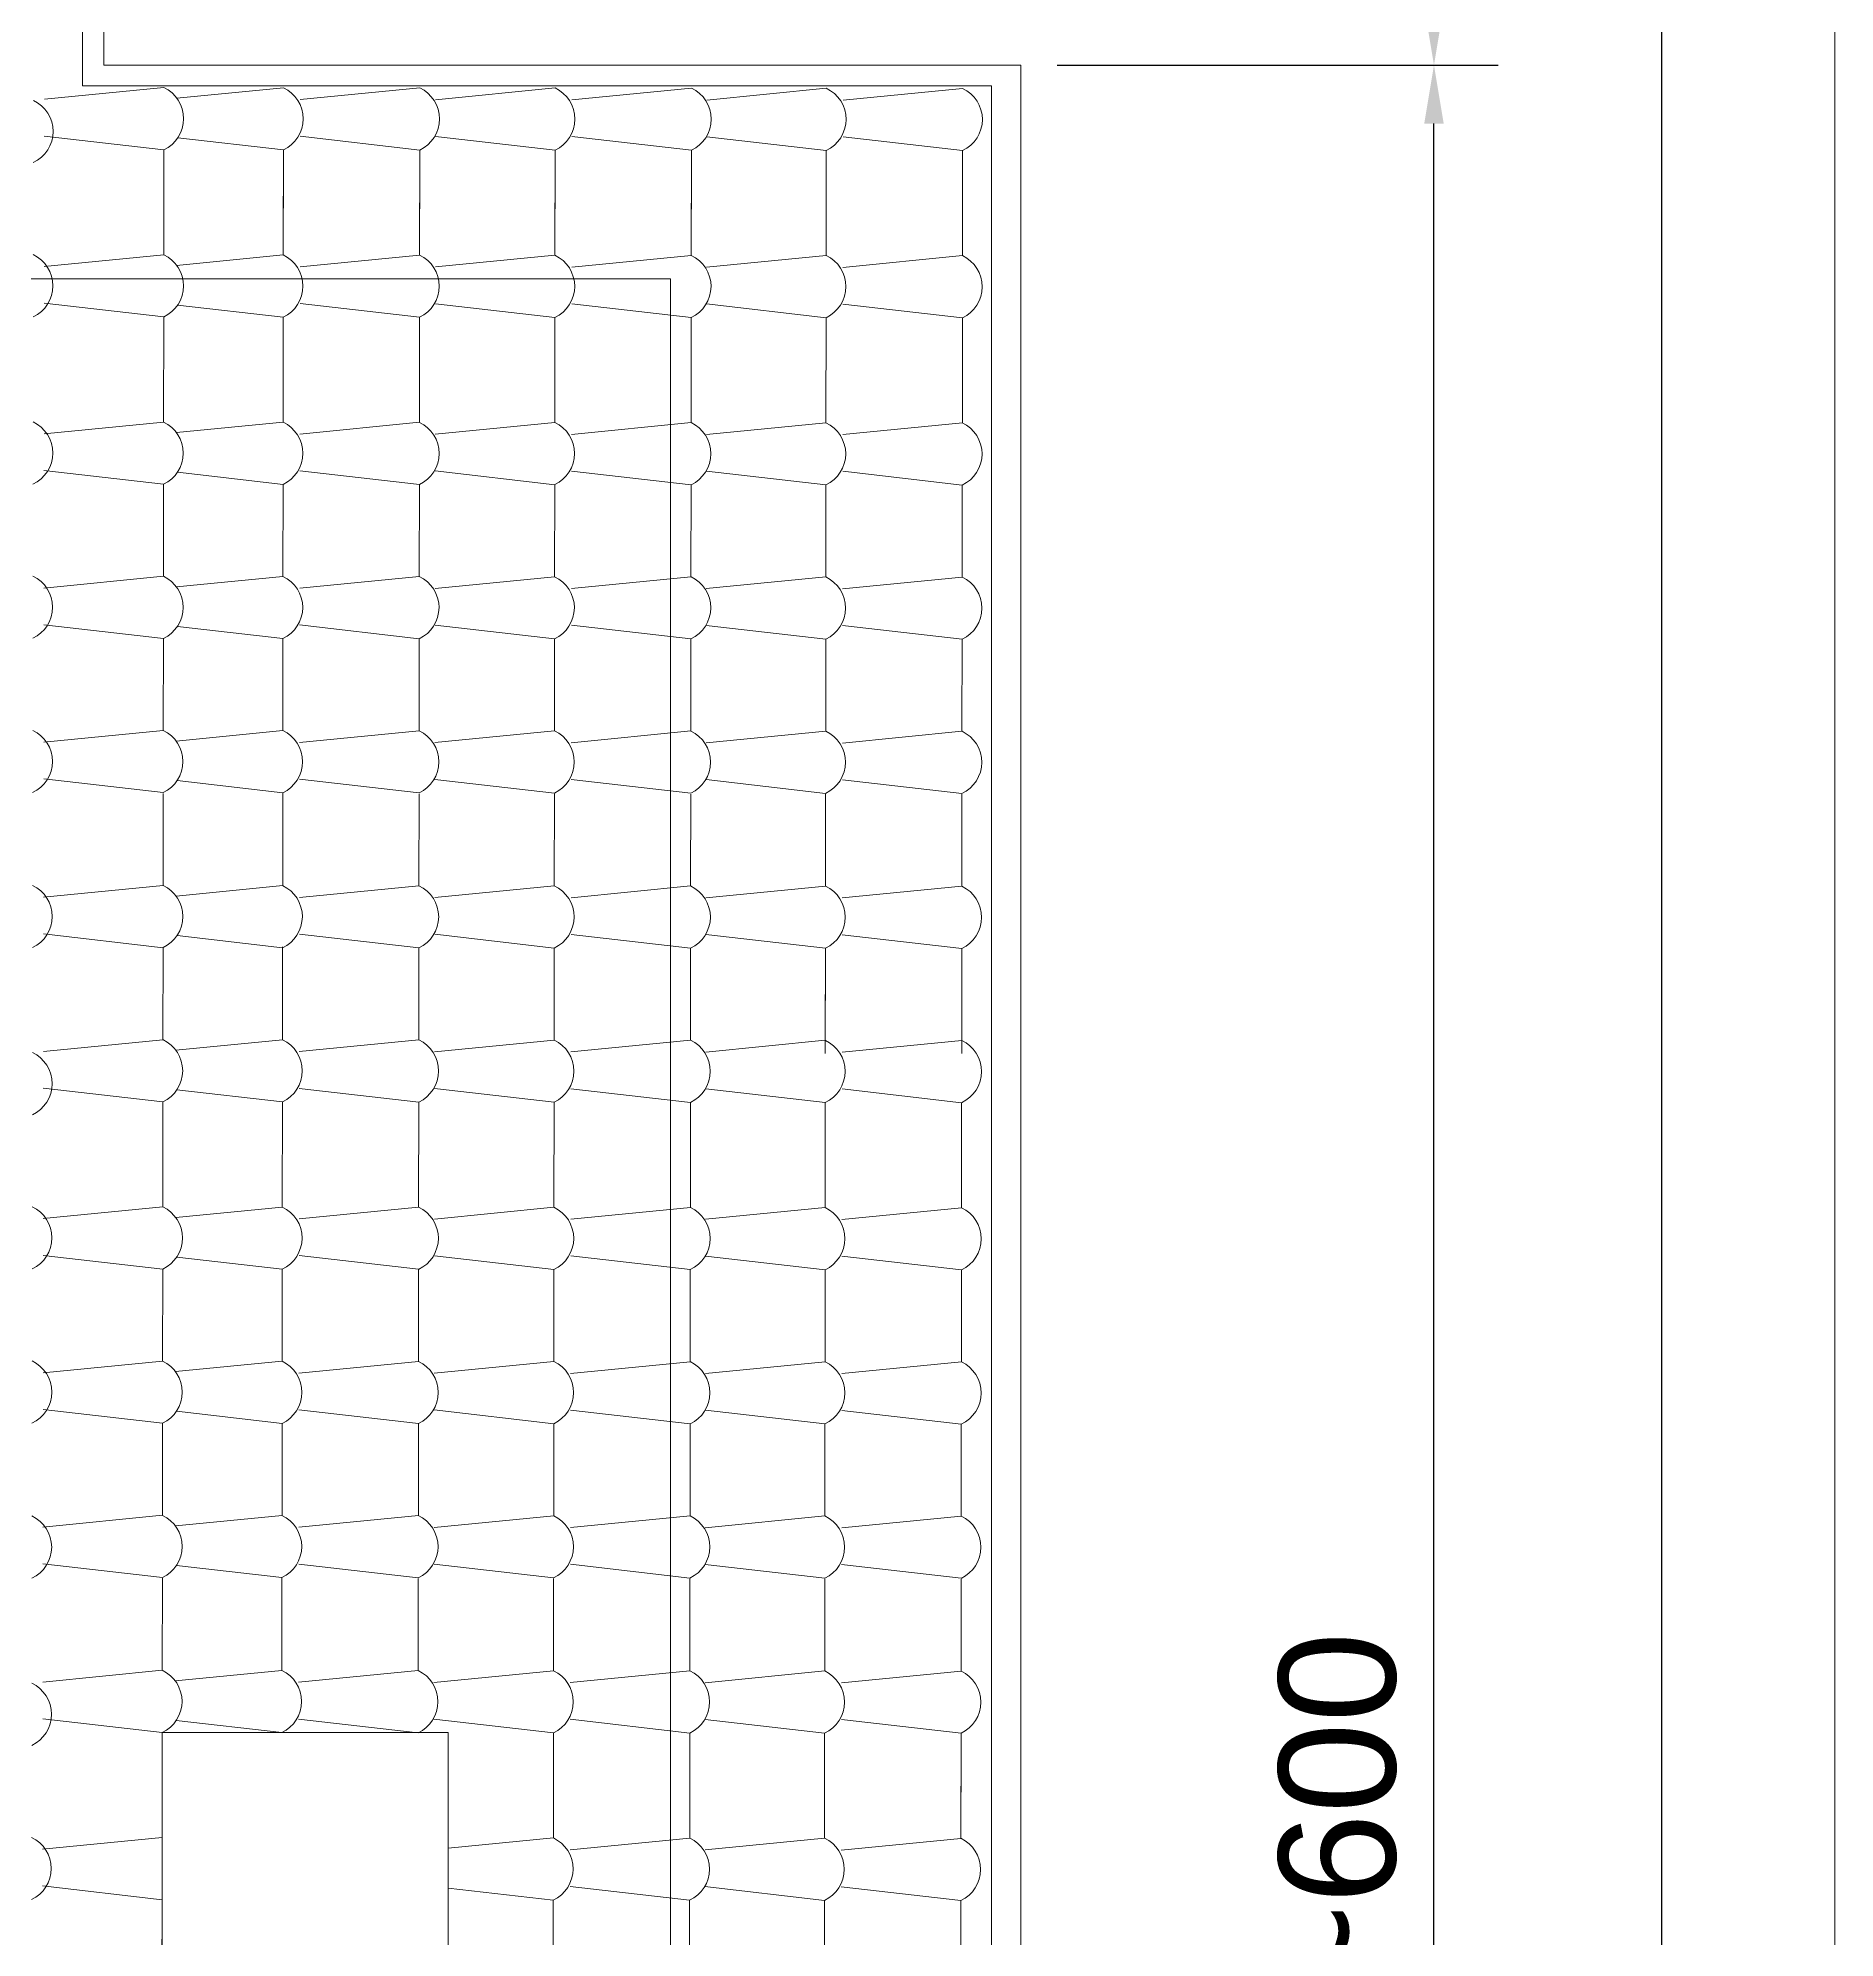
# Model space of a CAD drawing. Header units: millimetres. Extents: x -2768 to 386734, y -140 to 258833.
# Drawn here: x 231690 to 234767, y 141869 to 145122 of the extents above; entities that cross this region are included whole.
import ezdxf

# ---------------------------------------------------------------- set-up
doc = ezdxf.new("R2010")
doc.units = ezdxf.units.MM
doc.header["$PDMODE"] = 32
doc.linetypes.add('HIDDEN', pattern=[9.525, 6.35, -3.175])
for name, color, linetype, lineweight in [('muri nascosti', 7, 'HIDDEN', 20), ('PROIEZIONI', 145, 'Continuous', 5), ('TETTO', 6, 'Continuous', 20), ('TRATTEGGIO_tetto', 1, 'Continuous', 0), ('VARIE', 4, 'Continuous', 13)]:
    doc.layers.add(name, color=color, linetype=linetype, lineweight=lineweight)
doc.styles.get("Standard").update_dxf_attribs({"font": 'arial.ttf'})
doc.dimstyles.new('Annotativa', dxfattribs={"dimscale": 0, "dimtxt": 2.5, "dimasz": 2.5, "dimexe": 1.25, "dimexo": 0.625, "dimtad": 1, "dimtxsty": 'Standard', "dimcen": 2.5, "dimadec": 0, "dimazin": 0, "dimtfac": 1, "dimtmove": 0, "dimatfit": 3, "dimfxl": 1, "dimarcsym": 0})

# ---------------------------------------------------------------- blocks, each defined once
blk = doc.blocks.new('*D1300')
at = {"layer": 'Defpoints', "color": 0}
for p in [(233373.1, 147931.9), (214478.5, 145095.9), (233373.1, 145076)]:
    blk.add_point(p, dxfattribs=at)
at = {"layer": 'VARIE', "color": 0, "lineweight": -2, "ltscale": 0.13}
for p, q in [((214478.5, 145158.4), (214478.5, 148041.9)), ((233373.1, 145138.5), (233373.1, 148041.9)), ((214578.5, 147931.9), (233273.1, 147931.9))]:
    blk.add_line(p, q, dxfattribs=at)
at = {"layer": 'VARIE', "color": 0}
for points in [[(214578.5, 147948.6), (214578.5, 147915.3), (214478.5, 147931.9)], [(233273.1, 147915.3), (233273.1, 147948.6), (233373.1, 147931.9)]]:
    blk.add_solid(points, dxfattribs=at)
at = {"layer": 'VARIE', "color": 0, "linetype": 'ByBlock', "lineweight": 9, "ltscale": 0.13, "insert": (223925.8, 148096.5), "char_height": 200, "attachment_point": 5}
blk.add_mtext('~1900', dxfattribs=at)
blk = doc.blocks.new('*D1307')
at = {"layer": 'Defpoints', "color": 0}
for p in [(231803.1, 145709.9), (233373.1, 145076), (234080.5, 145076)]:
    blk.add_point(p, dxfattribs=at)
at = {"layer": 'VARIE', "color": 0, "lineweight": -2, "ltscale": 0.13}
for p, q in [((231865.6, 145709.9), (234190.5, 145709.9)), ((234080.5, 145609.9), (234080.5, 145176)), ((233435.6, 145076), (234190.5, 145076))]:
    blk.add_line(p, q, dxfattribs=at)
at = {"layer": 'VARIE', "color": 0}
for points in [[(234097.1, 145609.9), (234063.8, 145609.9), (234080.5, 145709.9)], [(234063.8, 145176), (234097.1, 145176), (234080.5, 145076)]]:
    blk.add_solid(points, dxfattribs=at)
at = {"layer": 'VARIE', "color": 0, "linetype": 'ByBlock', "lineweight": 9, "ltscale": 0.13, "insert": (233915.9, 145390.1), "char_height": 200, "attachment_point": 5, "rotation": 90}
blk.add_mtext('65', dxfattribs=at)
blk = doc.blocks.new('*D1309')
at = {"layer": 'Defpoints', "color": 0}
for p in [(233435.6, 145076), (234080.5, 145076), (233373.1, 139082.3)]:
    blk.add_point(p, dxfattribs=at)
at = {"layer": 'VARIE', "color": 0, "lineweight": -2, "ltscale": 0.13}
for p, q in [((233498.1, 145076), (234190.5, 145076)), ((234080.5, 139182.3), (234080.5, 144976)), ((233435.6, 139082.3), (234190.5, 139082.3))]:
    blk.add_line(p, q, dxfattribs=at)
at = {"layer": 'VARIE', "color": 0}
for points in [[(234097.1, 144976), (234063.8, 144976), (234080.5, 145076)], [(234063.8, 139182.3), (234097.1, 139182.3), (234080.5, 139082.3)]]:
    blk.add_solid(points, dxfattribs=at)
at = {"layer": 'VARIE', "color": 0, "linetype": 'ByBlock', "lineweight": 9, "ltscale": 0.13, "insert": (233915.9, 142079.1), "char_height": 200, "attachment_point": 5, "rotation": 90}
blk.add_mtext('~600', dxfattribs=at)
blk = doc.blocks.new('*D1318')
at = {"layer": 'Defpoints', "color": 0}
for p in [(231865.6, 145709.9), (234470.5, 145709.9), (234285.8, 134587.5)]:
    blk.add_point(p, dxfattribs=at)
at = {"layer": 'VARIE', "color": 0, "lineweight": -2, "ltscale": 0.13}
for p, q in [((231928.1, 145709.9), (234580.5, 145709.9)), ((234470.5, 134687.5), (234470.5, 145609.9)), ((234348.3, 134587.5), (234580.5, 134587.5))]:
    blk.add_line(p, q, dxfattribs=at)
at = {"layer": 'VARIE', "color": 0}
for points in [[(234487.1, 145609.9), (234453.8, 145609.9), (234470.5, 145709.9)], [(234453.8, 134687.5), (234487.1, 134687.5), (234470.5, 134587.5)]]:
    blk.add_solid(points, dxfattribs=at)
at = {"layer": 'VARIE', "color": 0, "linetype": 'ByBlock', "lineweight": 9, "ltscale": 0.13, "insert": (234305.9, 140148.7), "char_height": 200, "attachment_point": 5, "rotation": 90}
blk.add_mtext('~1115', dxfattribs=at)

msp = doc.modelspace()

# ---------------------------------------------------------------- linework, layer by layer
at = {"layer": 'muri nascosti', "linetype": 'HIDDEN', "ltscale": 0.13}
for p, q in [((215073.1, 144709.9), (232773.1, 144709.9)), ((232773.1, 144709.9), (232773.1, 139309.9))]:
    msp.add_line(p, q, dxfattribs=at)
at = {"layer": 'PROIEZIONI'}
for p, q in [((231766.6, 145672.2), (231766.6, 145040.8)), ((231766.6, 145040.8), (233323.1, 145040.8)), ((233323.1, 145040.8), (233323.1, 139136.2))]:
    msp.add_line(p, q, dxfattribs=at)
at = {"layer": 'TETTO'}
for p, q in [((231803.1, 145709.9), (231803.1, 145076)), ((231803.1, 145076), (233373.1, 145076)), ((233373.1, 145076), (233373.1, 139082.3))]:
    msp.add_line(p, q, dxfattribs=at)
msp.add_lwpolyline([(231903.1, 142221.3), (231903.1, 141754.7), (232392.9, 141754.7), (232392.9, 142221.3)], close=True, dxfattribs=at)
at = {"layer": 'TRATTEGGIO_tetto'}
for p, q in [((231701.3, 145017.5), (231906, 145037.6)), ((231928.1, 145019.5), (232110.6, 145037.4)), ((232139.4, 145017.1), (232344.1, 145037.1)), ((232371.1, 145016.8), (232575.8, 145036.9)), ((232604.5, 145016.6), (232809.2, 145036.7)), ((232835.4, 145016.3), (233040.1, 145036.4)), ((233068.8, 145016.1), (233273.5, 145036.2)), ((231701.2, 144954.6), (231905.9, 144931.1)), ((232139.3, 144954.2), (232343.9, 144930.7)), ((232371, 144953.9), (232575.7, 144930.4)), ((231905.7, 144751.2), (231905.9, 144931.1)), ((231929.8, 144951.7), (232110.5, 144930.9)), ((232110.3, 144751), (232110.5, 144930.9)), ((232110.4, 144773.4), (232110.5, 144930.9)), ((232343.8, 144750.8), (232343.9, 144930.7)), ((232575.5, 144750.6), (232575.7, 144930.4)), ((232604.5, 144953.7), (232809.1, 144930.2)), ((232808.9, 144750.3), (232809.1, 144930.2)), ((232835.3, 144953.5), (233040, 144929.9)), ((233039.8, 144750.1), (233040, 144929.9)), ((233068.8, 144953.2), (233273.4, 144929.7)), ((233273.2, 144749.9), (233273.4, 144929.7)), ((231905.7, 144751.2), (231905.8, 144908.8)), ((232110.3, 144751), (232110.5, 144909.9)), ((232343.8, 144750.8), (232343.9, 144908.3)), ((232575.5, 144750.6), (232575.7, 144908.1)), ((232808.9, 144750.3), (232809.1, 144907.9)), ((233039.8, 144750.1), (233040, 144907.6)), ((233273.2, 144749.9), (233273.4, 144907.4)), ((231701, 144731.2), (231905.7, 144751.2)), ((231927.8, 144733.1), (232110.3, 144751)), ((232139.1, 144730.7), (232343.8, 144750.8)), ((232370.8, 144730.5), (232575.5, 144750.6)), ((232604.2, 144730.2), (232808.9, 144750.3)), ((232835.1, 144730), (233039.8, 144750.1)), ((233068.5, 144729.8), (233273.2, 144749.9)), ((231700.9, 144668.3), (231905.6, 144644.8)), ((231929.5, 144665.3), (232110.2, 144644.6)), ((232139, 144667.8), (232343.7, 144644.3)), ((232370.7, 144667.6), (232575.4, 144644.1)), ((232604.2, 144667.4), (232808.8, 144643.8)), ((232835, 144667.1), (233039.7, 144643.6)), ((233068.5, 144666.9), (233273.1, 144643.4)), ((231905.4, 144464.9), (231905.6, 144644.8)), ((232110.1, 144464.7), (232110.2, 144644.6)), ((232343.5, 144464.5), (232343.7, 144644.3)), ((232575.2, 144464.2), (232575.4, 144644.1)), ((232808.7, 144464), (232808.8, 144643.8)), ((233039.5, 144463.8), (233039.7, 144643.6)), ((233273, 144463.5), (233273.1, 144643.4)), ((231700.7, 144444.8), (231905.4, 144464.9)), ((231927.5, 144446.8), (232110.1, 144464.7)), ((232138.8, 144444.4), (232343.5, 144464.5)), ((232370.5, 144444.1), (232575.2, 144464.2)), ((232604, 144443.9), (232808.7, 144464)), ((232834.8, 144443.7), (233039.5, 144463.8)), ((233068.3, 144443.4), (233273, 144463.5)), ((231700.6, 144381.9), (231905.3, 144358.4)), ((231929.2, 144379), (232110, 144358.2)), ((232138.7, 144381.5), (232343.4, 144358)), ((232370.5, 144381.3), (232575.1, 144357.7)), ((232603.9, 144381), (232808.5, 144357.5)), ((232834.8, 144380.8), (233039.4, 144357.3)), ((233068.2, 144380.6), (233272.8, 144357)), ((231905.1, 144200.9), (231905.3, 144358.4)), ((232109.8, 144200.7), (232110, 144358.2)), ((232343.2, 144200.4), (232343.4, 144358)), ((232574.9, 144200.2), (232575.1, 144357.7)), ((232808.4, 144200), (232808.5, 144357.5)), ((233039.2, 144199.7), (233039.4, 144357.3)), ((233272.7, 144199.5), (233272.8, 144357)), ((231700.4, 144180.8), (231905.1, 144200.9)), ((231927.3, 144182.8), (232109.8, 144200.7)), ((232138.5, 144180.4), (232343.2, 144200.4)), ((232370.2, 144180.1), (232574.9, 144200.2)), ((232603.7, 144179.9), (232808.4, 144200)), ((232834.5, 144179.7), (233039.2, 144199.7)), ((233068, 144179.4), (233272.7, 144199.5)), ((231700.3, 144117.9), (231905, 144094.4)), ((231929, 144115), (232109.7, 144094.2)), ((232138.4, 144117.5), (232343.1, 144094)), ((232370.2, 144117.2), (232574.8, 144093.7)), ((232603.6, 144117), (232808.3, 144093.5)), ((232834.5, 144116.8), (233039.1, 144093.3)), ((233067.9, 144116.5), (233272.6, 144093)), ((231905, 144094.4), (231904.8, 143936.8)), ((231904.8, 143936.9), (231905, 144094.4)), ((232109.7, 144094.2), (232109.5, 143936.7)), ((232342.9, 143936.4), (232343.1, 144094)), ((232574.7, 143936.2), (232574.8, 144093.7)), ((232808.1, 143936), (232808.3, 144093.5)), ((233039, 143935.7), (233039.1, 144093.3)), ((233272.4, 143935.5), (233272.6, 144093)), ((231700.1, 143916.8), (231904.8, 143936.9)), ((231927, 143918.8), (232109.5, 143936.7)), ((232138.2, 143916.4), (232342.9, 143936.4)), ((232370, 143916.1), (232574.7, 143936.2)), ((232603.4, 143915.9), (232808.1, 143936)), ((232834.3, 143915.6), (233039, 143935.7)), ((233067.7, 143915.4), (233272.4, 143935.5)), ((231700.1, 143853.9), (231904.7, 143830.4)), ((231928.7, 143851), (232109.4, 143830.2)), ((232138.2, 143853.5), (232342.8, 143830)), ((232369.9, 143853.2), (232574.6, 143829.7)), ((232603.4, 143853), (232808, 143829.5)), ((232834.2, 143852.8), (233038.9, 143829.2)), ((233067.7, 143852.5), (233272.3, 143829)), ((231904.6, 143671.5), (231904.7, 143829.1)), ((232109.3, 143671.3), (232109.4, 143830.2)), ((232342.7, 143671.1), (232342.8, 143828.6)), ((232574.4, 143670.8), (232574.6, 143828.4)), ((232807.8, 143670.6), (232808, 143828.1)), ((233038.7, 143670.4), (233038.9, 143827.9)), ((233272.1, 143670.1), (233272.3, 143827.7)), ((231699.9, 143651.5), (231904.6, 143671.5)), ((231926.7, 143653.4), (232109.3, 143671.3)), ((232138, 143651), (232342.7, 143671.1)), ((232369.7, 143650.8), (232574.4, 143670.8)), ((232603.1, 143650.5), (232807.8, 143670.6)), ((232834, 143650.3), (233038.7, 143670.4)), ((233067.4, 143650.1), (233272.1, 143670.1)), ((231699.8, 143588.6), (231904.5, 143565)), ((232137.9, 143588.1), (232342.6, 143564.6)), ((232369.6, 143587.9), (232574.3, 143564.4)), ((232603.1, 143587.6), (232807.7, 143564.1)), ((231904.3, 143407.5), (231904.5, 143565)), ((231928.4, 143585.6), (232109.1, 143564.8)), ((232109, 143407.3), (232109.1, 143566.2)), ((232342.4, 143407.1), (232342.6, 143564.6)), ((232574.1, 143406.8), (232574.3, 143564.4)), ((232807.6, 143406.6), (232807.7, 143564.1)), ((232833.9, 143587.4), (233038.6, 143563.9)), ((233038.4, 143384), (233038.6, 143563.9)), ((233038.4, 143406.4), (233038.6, 143563.9)), ((233067.4, 143587.2), (233272, 143563.7)), ((233271.9, 143383.8), (233272, 143563.7)), ((233271.9, 143406.1), (233272, 143563.7)), ((231699.6, 143387.4), (231904.3, 143407.5)), ((231926.5, 143389.4), (232109, 143407.3)), ((232137.7, 143387), (232342.4, 143407.1)), ((232369.4, 143386.8), (232574.1, 143406.8)), ((232602.9, 143386.5), (232807.6, 143406.6)), ((232833.7, 143386.3), (233038.4, 143406.4)), ((233067.2, 143386.1), (233271.9, 143406.1)), ((231699.5, 143324.6), (231904.2, 143301)), ((231904, 143121.2), (231904.2, 143301)), ((231928.2, 143321.6), (232108.9, 143300.8)), ((232108.7, 143121), (232108.9, 143300.8)), ((232137.6, 143324.1), (232342.3, 143300.6)), ((232342.1, 143120.7), (232342.3, 143300.6)), ((232369.4, 143323.9), (232574, 143300.4)), ((232573.8, 143120.5), (232574, 143300.4)), ((232602.8, 143323.6), (232807.5, 143300.1)), ((232807.3, 143120.3), (232807.5, 143300.1)), ((232833.7, 143323.4), (233038.3, 143299.9)), ((233038.1, 143120), (233038.3, 143299.9)), ((233067.1, 143323.2), (233271.8, 143299.6)), ((233271.6, 143119.8), (233271.8, 143299.6)), ((231699.3, 143101.1), (231904, 143121.2)), ((231926.2, 143103.1), (232108.7, 143121)), ((232137.4, 143100.7), (232342.1, 143120.7)), ((232369.1, 143100.4), (232573.8, 143120.5)), ((232602.6, 143100.2), (232807.3, 143120.3)), ((232833.5, 143100), (233038.1, 143120)), ((233066.9, 143099.7), (233271.6, 143119.8)), ((231699.3, 143038.2), (231903.9, 143014.7)), ((231927.9, 143035.3), (232108.6, 143014.5)), ((232137.3, 143037.8), (232342, 143014.3)), ((232369.1, 143037.5), (232573.7, 143014)), ((232602.5, 143037.3), (232807.2, 143013.8)), ((232833.4, 143037.1), (233038, 143013.5)), ((233066.8, 143036.8), (233271.5, 143013.3)), ((231903.7, 142857.2), (231903.9, 143014.7)), ((232108.4, 142857), (232108.6, 143014.5)), ((232341.8, 142856.7), (232342, 143014.3)), ((232573.6, 142856.5), (232573.7, 143014)), ((232807, 142856.2), (232807.2, 143013.8)), ((233037.9, 142856), (233038, 143013.5)), ((233271.3, 142855.8), (233271.5, 143013.3)), ((231699, 142837.1), (231903.7, 142857.2)), ((231925.9, 142839.1), (232108.4, 142857)), ((232137.1, 142836.6), (232341.8, 142856.7)), ((232368.9, 142836.4), (232573.6, 142856.5)), ((232602.3, 142836.2), (232807, 142856.2)), ((232833.2, 142835.9), (233037.9, 142856)), ((233066.6, 142835.7), (233271.3, 142855.8)), ((231699, 142774.2), (231903.6, 142750.7)), ((231903.6, 142750.7), (231903.5, 142593.1)), ((231903.5, 142593.2), (231903.6, 142750.7)), ((231927.6, 142771.2), (232108.3, 142750.5)), ((232108.3, 142750.5), (232108.2, 142592.9)), ((232137.1, 142773.8), (232341.7, 142750.2)), ((232341.6, 142592.7), (232341.7, 142750.2)), ((232368.8, 142773.5), (232573.5, 142750)), ((232573.3, 142592.5), (232573.5, 142750)), ((232602.3, 142773.3), (232806.9, 142749.8)), ((232806.8, 142592.2), (232806.9, 142749.8)), ((232833.1, 142773), (233037.8, 142749.5)), ((233037.6, 142592), (233037.8, 142749.5)), ((233066.6, 142772.8), (233271.2, 142749.3)), ((233271.1, 142591.8), (233271.2, 142749.3)), ((231698.8, 142573.1), (231903.5, 142593.2)), ((231925.6, 142575), (232108.2, 142592.9)), ((232136.9, 142572.6), (232341.6, 142592.7)), ((232368.6, 142572.4), (232573.3, 142592.5)), ((232602.1, 142572.2), (232806.8, 142592.2)), ((232832.9, 142571.9), (233037.6, 142592)), ((233066.4, 142571.7), (233271.1, 142591.8)), ((231698.7, 142510.2), (231903.4, 142486.7)), ((231903.2, 142327.8), (231903.4, 142485.3)), ((231927.3, 142507.2), (232108, 142486.5)), ((232107.9, 142327.6), (232108, 142486.5)), ((232136.8, 142509.7), (232341.5, 142486.2)), ((232341.3, 142327.4), (232341.5, 142484.9)), ((232368.5, 142509.5), (232573.2, 142486)), ((232573, 142327.1), (232573.2, 142484.7)), ((232602, 142509.3), (232806.6, 142485.8)), ((232806.5, 142326.9), (232806.6, 142484.4)), ((232832.9, 142509), (233037.5, 142485.5)), ((233037.3, 142326.7), (233037.5, 142484.2)), ((233066.3, 142508.8), (233270.9, 142485.3)), ((233270.8, 142326.4), (233270.9, 142483.9)), ((231698.5, 142307.7), (231903.2, 142327.8)), ((231925.4, 142309.7), (232107.9, 142327.6)), ((232136.6, 142307.3), (232341.3, 142327.4)), ((232368.3, 142307), (232573, 142327.1)), ((232601.8, 142306.8), (232806.5, 142326.9)), ((232832.6, 142306.6), (233037.3, 142326.7)), ((233066.1, 142306.3), (233270.8, 142326.4)), ((231698.4, 142244.8), (231903.1, 142221.3)), ((231902.9, 142041.5), (231903.1, 142221.3)), ((231927.1, 142241.9), (232107.8, 142221.1)), ((232136.5, 142244.4), (232341.2, 142220.9)), ((232368.3, 142244.2), (232572.9, 142220.6)), ((232601.7, 142243.9), (232806.4, 142220.4)), ((232832.6, 142243.7), (233037.2, 142220.2)), ((233066, 142243.5), (233270.7, 142219.9)), ((231902.9, 142041.5), (231903.1, 142199)), ((232572.8, 142040.8), (232572.9, 142220.6)), ((232572.8, 142040.8), (232572.9, 142198.3)), ((232806.2, 142040.5), (232806.4, 142220.4)), ((232806.2, 142040.5), (232806.4, 142198.1)), ((233037.1, 142040.3), (233037.2, 142220.2)), ((233037.1, 142040.3), (233037.2, 142197.8)), ((233270.5, 142040.1), (233270.7, 142219.9)), ((233270.5, 142040.1), (233270.7, 142197.6)), ((231698.2, 142021.4), (231902.9, 142041.5)), ((232392.9, 142023.1), (232572.8, 142040.8)), ((232601.5, 142020.5), (232806.2, 142040.5)), ((232832.4, 142020.2), (233037.1, 142040.3)), ((233065.8, 142020), (233270.5, 142040.1)), ((231698.2, 141958.5), (231902.8, 141935)), ((231902.6, 141755.1), (231902.8, 141935)), ((232392.9, 141955), (232572.6, 141934.3)), ((232572.5, 141754.5), (232572.6, 141934.3)), ((232601.4, 141957.6), (232806.1, 141934.1)), ((232805.9, 141754.2), (232806.1, 141934.1)), ((232832.3, 141957.4), (233036.9, 141933.8)), ((233036.8, 141754), (233036.9, 141933.8)), ((233065.7, 141957.1), (233270.4, 141933.6)), ((233270.2, 141753.7), (233270.4, 141933.6))]:
    msp.add_line(p, q, dxfattribs=at)
for centre in [(231880.9, 144984.4), (232085.6, 144984.2), (232319, 144983.9), (232550.8, 144983.7), (232784.2, 144983.4), (233015.1, 144983.2), (233248.5, 144983), (231657.4, 144962.3), (231657.2, 144698.3), (231880.6, 144698), (232085.3, 144697.8), (232318.7, 144697.6), (232550.5, 144697.3), (232783.9, 144697.1), (233014.8, 144696.9), (233248.2, 144696.6), (231656.9, 144411.9), (231880.4, 144411.7), (232085, 144411.5), (232318.4, 144411.2), (232550.2, 144411), (232783.6, 144410.8), (233014.5, 144410.5), (233247.9, 144410.3), (231656.6, 144147.9), (231880.1, 144147.7), (232084.8, 144147.5), (232318.2, 144147.2), (232549.9, 144147), (232783.4, 144146.8), (233014.2, 144146.5), (233247.7, 144146.3), (231656.3, 143883.9), (231879.8, 143883.7), (232084.5, 143883.5), (232317.9, 143883.2), (232549.7, 143883), (232783.1, 143882.7), (233014, 143882.5), (233247.4, 143882.3), (231656.1, 143618.5), (231879.5, 143618.3), (232084.2, 143618.1), (232317.6, 143617.9), (232549.4, 143617.6), (232782.8, 143617.4), (233013.7, 143617.2), (233247.1, 143616.9), (231879.3, 143354.3), (232084, 143354.1), (232317.4, 143353.9), (232549.1, 143353.6), (232782.6, 143353.4), (233013.4, 143353.1), (233246.9, 143352.9), (231655.8, 143332.2), (231655.5, 143068.2), (231879, 143068), (232083.7, 143067.8), (232317.1, 143067.5), (232548.8, 143067.3), (232782.3, 143067), (233013.1, 143066.8), (233246.6, 143066.6), (231655.2, 142804.2), (231878.7, 142804), (232083.4, 142803.7), (232316.8, 142803.5), (232548.6, 142803.3), (232782, 142803), (233012.9, 142802.8), (233246.3, 142802.6), (231655, 142538.8), (231878.5, 142539.9), (232083.1, 142539.7), (232316.5, 142539.5), (232548.3, 142539.3), (232781.7, 142539), (233012.6, 142538.8), (233246, 142538.5), (231878.2, 142274.6), (232082.9, 142274.4), (232316.3, 142274.1), (232548, 142273.9), (232781.5, 142273.7), (233012.3, 142273.4), (233245.8, 142273.2), (231654.7, 142252.5), (231654.4, 141988.5), (232547.7, 141987.6), (232781.2, 141987.3), (233012, 141987.1), (233245.5, 141986.9)]:
    msp.add_arc(centre, 58.8, 295.0699, 64.8137, dxfattribs=at)
at = {"layer": 'VARIE', "linetype": 'Continuous', "lineweight": 13, "ltscale": 0.13}
msp.add_lwpolyline([(154416.5, 114715), (234767.1, 114715), (234767.1, 171528.5), (154416.5, 171528.5)], close=True, dxfattribs=at)

# ---------------------------------------------------------------- dimensions: what is measured, and where the dimension line sits
at = {"layer": 'VARIE', "lineweight": 9, "ltscale": 0.13}
dim = msp.add_linear_dim(base=(233373.1, 147931.9), p1=(214478.5, 145095.9), p2=(233373.1, 145076), text='~1900', dimstyle='Annotativa', override={"dimscale": 0, "dimtxt": 2, "dimasz": 1, "dimexe": 1.1, "dimdec": 0, "dimlfac": 0.1, "dimzin": 0, "dimdsep": 46}, dxfattribs=at)
dim.commit()
dim.dimension.update_dxf_attribs({"geometry": '*D1300', "text_midpoint": (223925.8, 148096.5)})
dim = msp.add_linear_dim(base=(234080.5, 145076), p1=(231803.1, 145709.9), p2=(233373.1, 145076), angle=90, text='65', dimstyle='Annotativa', override={"dimscale": 0, "dimtxt": 2, "dimasz": 1, "dimexe": 1.1, "dimdec": 0, "dimlfac": 0.1, "dimzin": 0, "dimdsep": 46}, dxfattribs=at)
dim.commit()
dim.dimension.update_dxf_attribs({"geometry": '*D1307', "text_midpoint": (234080.5, 145390.1), "dimtype": 160})
for base, p1, p2, text, picture, middle in [((234470.5, 145709.9), (234285.8, 134587.5), (231865.6, 145709.9), '~1115', '*D1318', (234305.9, 140148.7)), ((234080.5, 145076), (233373.1, 139082.3), (233435.6, 145076), '~600', '*D1309', (233915.9, 142079.1))]:
    dim = msp.add_linear_dim(base=base, p1=p1, p2=p2, angle=90, text=text, dimstyle='Annotativa', override={"dimscale": 0, "dimtxt": 2, "dimasz": 1, "dimexe": 1.1, "dimdec": 0, "dimlfac": 0.1, "dimzin": 0, "dimdsep": 46}, dxfattribs=at)
    dim.commit()
    dim.dimension.update_dxf_attribs({"geometry": picture, "text_midpoint": middle})

doc.saveas('drawing.dxf')
